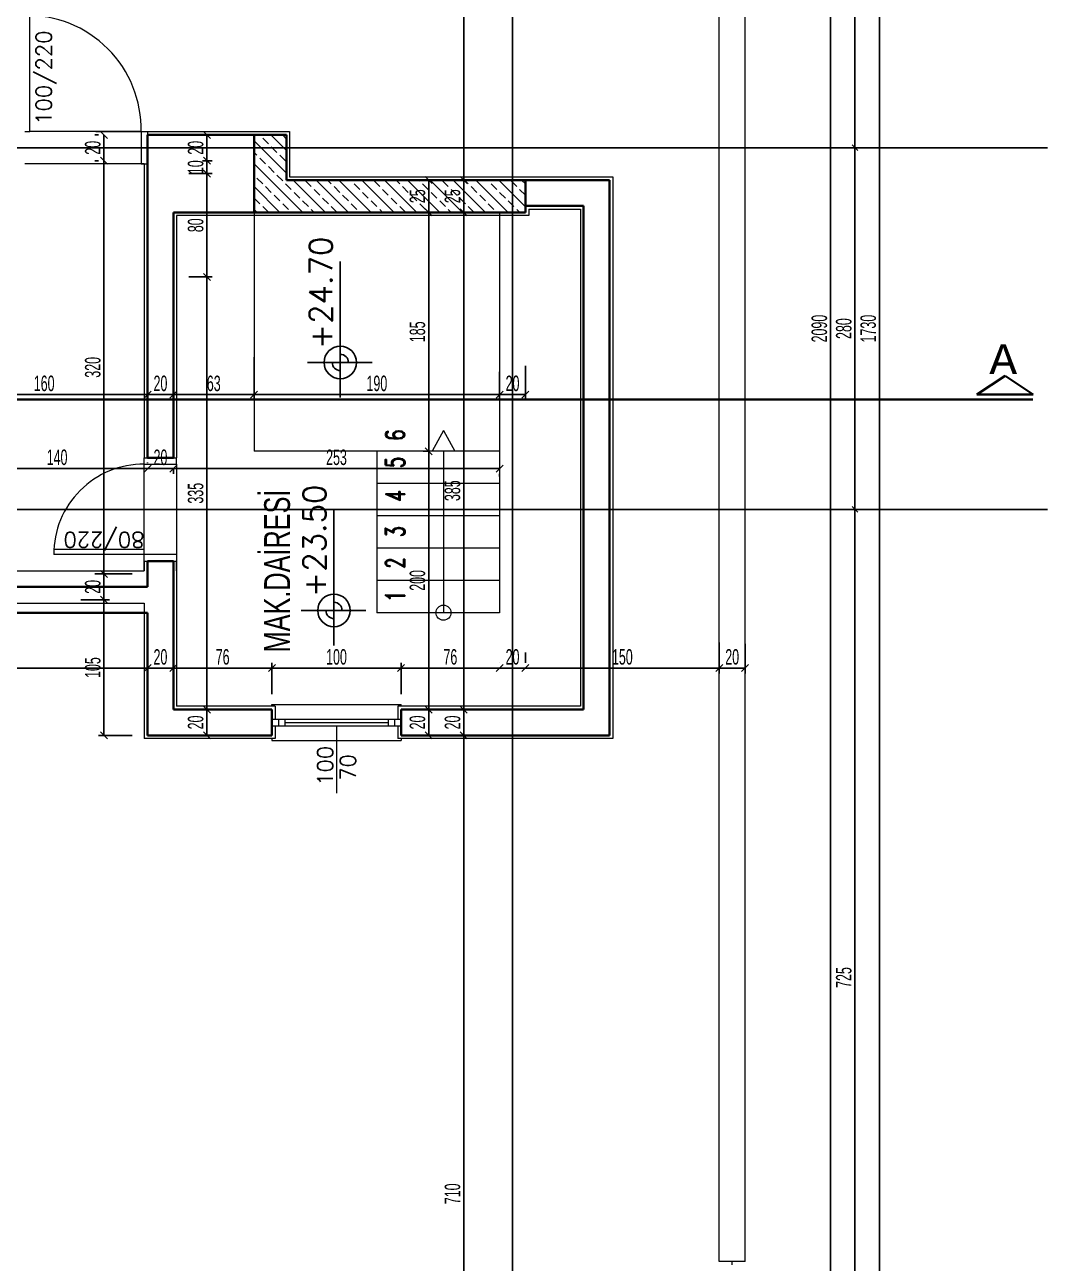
# Model space of a CAD drawing. Header units: inches. Extents: x -7543 to -822, y 102837 to 190349.
# Drawn here: x -829.3651 to -829.2079, y 102836.8407 to 102837.0325 of the extents above; entities that cross this region are included whole.
import ezdxf
from ezdxf.enums import TextEntityAlignment as Align

# ---------------------------------------------------------------- set-up
doc = ezdxf.new("R2010")
doc.units = ezdxf.units.IN
doc.header["$MEASUREMENT"] = 0
doc.linetypes.add('DASHDOTX2', pattern=[2, 1, -0.5, 0, -0.5])
doc.linetypes.add('DASHED', pattern=[19.049999999999997, 12.7, -6.35])
doc.layers.get('0').update_dxf_attribs({"lineweight": 25})
for name, color, linetype, lineweight in [('AKS', 1, 'Continuous', 25), ('ICOL', 55, 'Continuous', 25), ('KESİT', 7, 'Continuous', 40), ('KOLON', 2, 'Continuous', 40), ('SIVA', 150, 'Continuous', 15), ('TARAMA', 8, 'Continuous', 25), ('YAZI', 7, 'Continuous', 25)]:
    doc.layers.add(name, color=color, linetype=linetype, lineweight=lineweight)
for name, color, linetype, lineweight, true_color in [('BALKON', 7, 'Continuous', 20, 0xffaaa9), ('DUVAR', 7, 'Continuous', 35, 0xfc4642), ('KAPI', 7, 'Continuous', 18, 0xffb360), ('MERDİVEN', 7, 'Continuous', 20, 0x16c244), ('PENCERE', 7, 'Continuous', 18, 0xffb360)]:
    doc.layers.add(name, color=color, linetype=linetype, lineweight=lineweight, true_color=true_color)
doc.styles.add('arıal', font='arial.ttf', dxfattribs={"width": 0.7})
doc.styles.add('ISIM', font='monos.ttf', dxfattribs={"width": 1.1, "height": 200})
doc.styles.add('OLCU', font='tromand.shx', dxfattribs={"width": 0.6, "height": 12})
doc.styles.add('st1', font='romandtw.shx', dxfattribs={"width": 0.7, "height": 40})
doc.styles.add('TXTX', font='TXTX')
doc.styles.add('ÖLÇÜ', font='simplex.shx')

# ---------------------------------------------------------------- blocks, each defined once
blk = doc.blocks.new('_Oblique')
at = {"color": 0, "linetype": 'ByBlock', "lineweight": -2}
blk.add_line((-0.5, -0.5), (0.5, 0.5), dxfattribs=at)
blk = doc.blocks.new('D')
at = {"layer": 'ICOL'}
for p, q in [((2.828427124746668, 2.828427124748032), (-2.82842712474303, -2.828427124744394)), ((0, 3.000000000002046), (0, -25))]:
    blk.add_line(p, q, dxfattribs=at)
blk = doc.blocks.new('E')
at = {"layer": 'ICOL'}
for p, q in [((0, -3.000000000002046), (0, 25)), ((-2.828427124746668, -2.828427124748032), (2.82842712474303, 2.828427124744394))]:
    blk.add_line(p, q, dxfattribs=at)

msp = doc.modelspace()

# ---------------------------------------------------------------- linework, layer by layer
at = {"layer": 'AKS', "linetype": 'DASHDOTX2', "ltscale": 10}
for p, q in [((-829.289579451199, 102836.7290806112), (-829.289579451199, 102837.2415365994)), ((-829.2067922052829, 102837.0134307916), (-829.5773960001532, 102837.0134307916)), ((-829.2067922052829, 102836.9574307916), (-829.5773960001532, 102836.9574307916))]:
    msp.add_line(p, q, dxfattribs=at)
at = {"layer": 'BALKON'}
for p, q in [((-829.2575794511989, 102837.0044307916), (-829.2575794511988, 102837.1299307916)), ((-829.2535794511989, 102837.0044307916), (-829.2535794511988, 102837.1299307916)), ((-829.257579451199, 102836.8409307916), (-829.2575794511989, 102837.0044307916)), ((-829.253579451199, 102836.8409307916), (-829.2535794511989, 102837.0044307916)), ((-829.253579451199, 102836.8409307916), (-829.257579451199, 102836.8409307916)), ((-829.255579451199, 102836.8404307916), (-829.255579451199, 102836.8409307916))]:
    msp.add_line(p, q, dxfattribs=at)
at = {"layer": 'DUVAR'}
for p, q in [((-829.3295794511989, 102837.0154307916), (-829.3460794511989, 102837.0154307916)), ((-829.3460794511989, 102836.9654307916), (-829.3460794511989, 102837.0154307916)), ((-829.2875794511989, 102837.0084307916), (-829.274579451199, 102837.0084307916)), ((-829.274579451199, 102837.0084307916), (-829.274579451199, 102836.9224307916)), ((-829.3295794511989, 102837.0034307916), (-829.342079451199, 102837.0034307916)), ((-829.342079451199, 102837.0034307916), (-829.342079451199, 102836.9654307916)), ((-829.2875794511989, 102837.0044307916), (-829.278579451199, 102837.0044307916)), ((-829.278579451199, 102837.0044307916), (-829.278579451199, 102836.9264307916)), ((-829.342079451199, 102836.9654307916), (-829.3460794511989, 102836.9654307916)), ((-829.3460794511989, 102836.9454307916), (-829.3460794511989, 102836.9494307916)), ((-829.342079451199, 102836.9494307916), (-829.3460794511989, 102836.9494307916)), ((-829.342079451199, 102836.9494307916), (-829.342079451199, 102836.9264307916)), ((-829.3720794511989, 102836.9454307916), (-829.3460794511989, 102836.9454307916)), ((-829.3780794511989, 102836.9414307916), (-829.3460794511989, 102836.9414307916)), ((-829.3460794511989, 102836.9414307916), (-829.3460794511989, 102836.9224307916)), ((-829.3268294511989, 102836.9264307916), (-829.342079451199, 102836.9264307916)), ((-829.3268294511989, 102836.9264307916), (-829.3268294511989, 102836.9224307916)), ((-829.278579451199, 102836.9264307916), (-829.306829451199, 102836.9264307916)), ((-829.306829451199, 102836.9264307916), (-829.306829451199, 102836.9224307916)), ((-829.3268294511989, 102836.9224307916), (-829.3460794511989, 102836.9224307916)), ((-829.274579451199, 102836.9224307916), (-829.306829451199, 102836.9224307916))]:
    msp.add_line(p, q, dxfattribs=at)
at = {"layer": 'ICOL'}
for p, q in [((-829.2403550699403, 102836.7765867916), (-829.2403550699403, 102837.1942747916)), ((-829.2971372807528, 102837.0084307916), (-829.2971372807528, 102837.1904307916)), ((-829.2365702294504, 102837.0135867916), (-829.2365702294504, 102837.1582747916)), ((-829.2327853889606, 102836.8125867916), (-829.2327853889606, 102837.1582747916)), ((-829.3528196870903, 102837.0154307916), (-829.3528196870903, 102837.0114307916)), ((-829.336896457556, 102837.0114307916), (-829.336896457556, 102837.0154307916)), ((-829.2365702294504, 102836.9575867916), (-829.2365702294504, 102837.0132747916)), ((-829.3528196870903, 102837.0114307916), (-829.3528196870903, 102836.9474307916)), ((-829.336896457556, 102837.0114307916), (-829.336896457556, 102837.0125107916)), ((-829.336896457556, 102837.0094307916), (-829.336896457556, 102837.0114307916)), ((-829.336896457556, 102837.0094307916), (-829.336896457556, 102837.0083507916)), ((-829.336896457556, 102836.9934307916), (-829.336896457556, 102837.0094307916)), ((-829.3025593410068, 102837.0084307916), (-829.3025593410068, 102837.0034307916)), ((-829.2971372807528, 102837.0034307916), (-829.2971372807528, 102837.0084307916)), ((-829.3025593410068, 102837.0034307916), (-829.3025593410068, 102836.9664307916)), ((-829.2971372807528, 102837.0034307916), (-829.2971372807528, 102836.9264307916)), ((-829.3162369482408, 102836.974754344), (-829.3162369482408, 102836.9958190487)), ((-829.336896457556, 102836.9264307916), (-829.336896457556, 102836.9934307916)), ((-829.3213308775734, 102836.9801796447), (-829.3113272611438, 102836.9801796447)), ((-829.3780794511989, 102836.9752023074), (-829.3460794511989, 102836.9752023074)), ((-829.3460794511989, 102836.9752023074), (-829.342079451199, 102836.9752023074)), ((-829.342079451199, 102836.9752023074), (-829.3295794511989, 102836.9752023074)), ((-829.3295794511989, 102836.9752023074), (-829.2915794511989, 102836.9752023074)), ((-829.2915794511989, 102836.9752023074), (-829.2875794511989, 102836.9752023074)), ((-829.3025593410068, 102836.9664307916), (-829.3025593410068, 102836.9264307916)), ((-829.3740794511989, 102836.9637546311), (-829.3460794511989, 102836.9637546311)), ((-829.3460794511989, 102836.9637546311), (-829.342079451199, 102836.9637546311)), ((-829.342079451199, 102836.9637546311), (-829.2915794511989, 102836.9637546311)), ((-829.3172176023942, 102836.9363524402), (-829.3172176023942, 102836.957417145)), ((-829.2365702294504, 102836.8125867916), (-829.2365702294504, 102836.9572747916)), ((-829.3528196870903, 102836.9474307916), (-829.3528196870903, 102836.9434307916)), ((-829.3528196870903, 102836.9434307916), (-829.3528196870903, 102836.9224307916)), ((-829.3223115317269, 102836.941777741), (-829.3123079152973, 102836.941777741)), ((-829.3460794511989, 102836.9328432102), (-829.4060794511989, 102836.9328432102)), ((-829.3460794511989, 102836.9328432102), (-829.342079451199, 102836.9328432102)), ((-829.342079451199, 102836.9328432102), (-829.3268294511989, 102836.9328432102)), ((-829.3268294511989, 102836.9328432102), (-829.306829451199, 102836.9328432102)), ((-829.306829451199, 102836.9328432102), (-829.2915794511989, 102836.9328432102)), ((-829.2915794511989, 102836.9328432102), (-829.2875794511989, 102836.9328432102)), ((-829.2875794511989, 102836.9328432102), (-829.2575794511989, 102836.9328432102)), ((-829.2575794511989, 102836.9328432102), (-829.2535794511989, 102836.9328432102)), ((-829.336896457556, 102836.9224307916), (-829.336896457556, 102836.9264307916)), ((-829.3025593410068, 102836.9264307916), (-829.3025593410068, 102836.9224307916)), ((-829.2971372807528, 102836.9264307916), (-829.2971372807528, 102836.9224307916)), ((-829.2971372807528, 102836.9224307916), (-829.2971372807528, 102836.7804307916))]:
    msp.add_line(p, q, dxfattribs=at)
at = {"layer": 'ICOL', "color": 53}
for p, q in [((-829.354229451199, 102837.0154307916), (-829.3536596870904, 102837.0154307916)), ((-829.3370758065809, 102837.0154307916), (-829.336056457556, 102837.0154307916)), ((-829.354229451199, 102837.0114307916), (-829.3536596870904, 102837.0114307916)), ((-829.354229451199, 102837.0114307916), (-829.3536596870904, 102837.0114307916)), ((-829.3375882846276, 102837.0114307916), (-829.336056457556, 102837.0114307916)), ((-829.3375882846276, 102837.0114307916), (-829.336056457556, 102837.0114307916)), ((-829.3396794511989, 102837.0094307916), (-829.336056457556, 102837.0094307916)), ((-829.3396794511989, 102837.0094307916), (-829.336056457556, 102837.0094307916)), ((-829.3038590209974, 102837.0084307916), (-829.3017193410069, 102837.0084307916)), ((-829.2985149026888, 102837.0084307916), (-829.2979772807529, 102837.0084307916)), ((-829.2985149026888, 102837.0084307916), (-829.2979772807529, 102837.0084307916)), ((-829.3038590209974, 102837.0034307916), (-829.3017193410069, 102837.0034307916)), ((-829.3038590209974, 102837.0034307916), (-829.3017193410069, 102837.0034307916)), ((-829.2955934699248, 102837.0034307916), (-829.2979772807529, 102837.0034307916)), ((-829.2955934699248, 102837.0034307916), (-829.2979772807529, 102837.0034307916)), ((-829.3396794511989, 102836.9934307916), (-829.336056457556, 102836.9934307916)), ((-829.3396794511989, 102836.9934307916), (-829.336056457556, 102836.9934307916)), ((-829.3295794511989, 102836.9810061544), (-829.3295794511989, 102836.9743623074)), ((-829.3295794511989, 102836.9810061544), (-829.3295794511989, 102836.9743623074)), ((-829.3460794511989, 102836.9782682504), (-829.3460794511989, 102836.9743623074)), ((-829.3460794511989, 102836.9782682504), (-829.3460794511989, 102836.9743623074)), ((-829.342079451199, 102836.9785692747), (-829.342079451199, 102836.9743623074)), ((-829.342079451199, 102836.9785692747), (-829.342079451199, 102836.9743623074)), ((-829.2915794511989, 102836.9787486844), (-829.2915794511989, 102836.9743623074)), ((-829.2875794511989, 102836.9796835558), (-829.2875794511989, 102836.9743623074)), ((-829.2915794511989, 102836.9745183074), (-829.2915794511989, 102836.9743623074)), ((-829.3024826193615, 102836.9664307916), (-829.3033993410069, 102836.9664307916)), ((-829.3024826193615, 102836.9664307916), (-829.3033993410069, 102836.9664307916)), ((-829.3460794511989, 102836.9646778108), (-829.3460794511989, 102836.964594631)), ((-829.3460794511989, 102836.9646778108), (-829.3460794511989, 102836.964594631)), ((-829.342079451199, 102836.9636660755), (-829.342079451199, 102836.9629146311)), ((-829.342079451199, 102836.9636660755), (-829.342079451199, 102836.9629146311)), ((-829.2915794511989, 102836.9625307916), (-829.2915794511989, 102836.9629146311)), ((-829.354229451199, 102836.9474307916), (-829.3536596870904, 102836.9474307916)), ((-829.348479451199, 102836.9474307916), (-829.3536596870904, 102836.9474307916)), ((-829.3564067239262, 102836.9434307916), (-829.3519796870903, 102836.9434307916)), ((-829.354229451199, 102836.9434307916), (-829.3536596870904, 102836.9434307916)), ((-829.3460794511989, 102836.9410307916), (-829.3460794511989, 102836.9320032102)), ((-829.2575794511989, 102836.9367991468), (-829.2575794511989, 102836.9320032102)), ((-829.2575794511989, 102836.9367991468), (-829.2575794511989, 102836.9320032102)), ((-829.2535794511989, 102836.9365917188), (-829.2535794511989, 102836.9320032102)), ((-829.2875794511989, 102836.9352432102), (-829.2875794511989, 102836.9336832102)), ((-829.2875794511989, 102836.9352432102), (-829.2875794511989, 102836.9336832102)), ((-829.3460794511989, 102836.9332235719), (-829.3460794511989, 102836.9336832102)), ((-829.342079451199, 102836.9332235719), (-829.342079451199, 102836.9336832102)), ((-829.342079451199, 102836.9332235719), (-829.342079451199, 102836.9336832102)), ((-829.3268294511989, 102836.9288307916), (-829.3268294511989, 102836.9336832102)), ((-829.3268294511989, 102836.9288307916), (-829.3268294511989, 102836.9336832102)), ((-829.306829451199, 102836.9288307916), (-829.306829451199, 102836.9336832102)), ((-829.306829451199, 102836.9288307916), (-829.306829451199, 102836.9336832102)), ((-829.2915794511989, 102836.9336854282), (-829.2915794511989, 102836.9336832102)), ((-829.2915794511989, 102836.9336854282), (-829.2915794511989, 102836.9336832102)), ((-829.3366382746608, 102836.9264307916), (-829.336056457556, 102836.9264307916)), ((-829.3366382746608, 102836.9264307916), (-829.336056457556, 102836.9264307916)), ((-829.2960474352554, 102836.9264307916), (-829.3033993410069, 102836.9264307916)), ((-829.2960474352554, 102836.9264307916), (-829.3033993410069, 102836.9264307916)), ((-829.2955934699248, 102836.9264307916), (-829.2979772807529, 102836.9264307916)), ((-829.2955934699248, 102836.9264307916), (-829.2979772807529, 102836.9264307916)), ((-829.348479451199, 102836.9224307916), (-829.3536596870904, 102836.9224307916)), ((-829.3366382746608, 102836.9224307916), (-829.336056457556, 102836.9224307916)), ((-829.2955455014713, 102836.9224307916), (-829.3033993410069, 102836.9224307916)), ((-829.294804451199, 102836.9224307916), (-829.2962972807529, 102836.9224307916)), ((-829.294804451199, 102836.9224307916), (-829.2962972807529, 102836.9224307916))]:
    msp.add_line(p, q, dxfattribs=at)
at = {"layer": 'ICOL'}
for centre in [(-829.3162369482408, 102836.9801796447), (-829.3172176023942, 102836.941777741)]:
    msp.add_circle(centre, 0.00252, dxfattribs=at)
for centre, radius, start, end in [((-829.3162369482408, 102836.9801796447), 0.001259999999999492, 359.9688793654296, 89.96887919600668), ((-829.3162369482408, 102836.9801796447), 0.001260000000006403, 180, 270), ((-829.3172176023942, 102836.941777741), 0.001259999999999492, 359.9688793654296, 89.96887919600668), ((-829.3172176023942, 102836.941777741), 0.001260000000006403, 180, 270)]:
    msp.add_arc(centre, radius, start, end, dxfattribs=at)
at = {"layer": 'KAPI'}
for p, q in [((-829.3642794511995, 102837.0159307916), (-829.3642794511995, 102837.0339307916)), ((-829.3650794511996, 102837.0159307916), (-829.3642794511995, 102837.0159307916)), ((-829.3470794511995, 102837.0159307916), (-829.3642794511995, 102837.0159307916)), ((-829.3470794511995, 102837.0159307916), (-829.3470794511995, 102837.0109307916)), ((-829.3470794511995, 102837.0159307916), (-829.3460794511996, 102837.0159307916)), ((-829.3460794511996, 102837.0159307916), (-829.3460794511996, 102837.0109307916)), ((-829.3470794511995, 102837.0109307916), (-829.3650794511996, 102837.0109307916)), ((-829.3470794511995, 102837.0109307916), (-829.3460794511997, 102837.0109307916)), ((-829.346579451199, 102836.9654307916), (-829.341579451199, 102836.9654307916)), ((-829.346579451199, 102836.9644307916), (-829.346579451199, 102836.9654307916)), ((-829.341579451199, 102836.9644307916), (-829.341579451199, 102836.9654307916)), ((-829.346579451199, 102836.9644307916), (-829.341579451199, 102836.9644307916)), ((-829.3465794511992, 102836.9512307916), (-829.3465794511992, 102836.9644307916)), ((-829.341579451199, 102836.9644307916), (-829.341579451199, 102836.9504307916)), ((-829.3465794511992, 102836.9512307916), (-829.3605794511993, 102836.9512307916)), ((-829.3605794511993, 102836.9512307916), (-829.3605794511993, 102836.9504307916)), ((-829.3465794511992, 102836.9504307916), (-829.3605794511993, 102836.9504307916)), ((-829.3465794511992, 102836.9504307916), (-829.3465794511992, 102836.9512307916)), ((-829.3415794511993, 102836.9504307916), (-829.3465794511992, 102836.9504307916)), ((-829.3465794511992, 102836.9494307916), (-829.3465794511992, 102836.9504307916)), ((-829.3415794511993, 102836.9504307916), (-829.3415794511993, 102836.9494307916)), ((-829.3465794511992, 102836.9494307916), (-829.3415794511993, 102836.9494307916)), ((-829.3268294511989, 102836.9272307916), (-829.306829451199, 102836.9272307916)), ((-829.3268294511989, 102836.9269307916), (-829.3268294511989, 102836.9272307916)), ((-829.306829451199, 102836.9269307916), (-829.306829451199, 102836.9272307916)), ((-829.3268294511989, 102836.9249307916), (-829.306829451199, 102836.9249307916)), ((-829.325829451199, 102836.9249307916), (-829.325829451199, 102836.9239307916)), ((-829.324829451199, 102836.9249307916), (-829.324829451199, 102836.9239307916)), ((-829.3088294511989, 102836.9249307916), (-829.3088294511989, 102836.9239307916)), ((-829.3078294511989, 102836.9249307916), (-829.3078294511989, 102836.9239307916)), ((-829.3268294511989, 102836.9239307916), (-829.306829451199, 102836.9239307916)), ((-829.324829451199, 102836.9244307916), (-829.3088294511989, 102836.9244307916)), ((-829.3268294511989, 102836.9219307916), (-829.3268294511989, 102836.9216307916)), ((-829.3268294511989, 102836.9216307916), (-829.306829451199, 102836.9216307916)), ((-829.306829451199, 102836.9219307916), (-829.306829451199, 102836.9216307916))]:
    msp.add_line(p, q, dxfattribs=at)
for centre, radius, start, end in [((-829.3646794511995, 102837.0163307916), 0.01760454486773231, 358.6980473996314, 91.30195267170863), ((-829.3466951902176, 102836.9505465306), 0.01388474337274908, 89.52239418844752, 180.4776060085526)]:
    msp.add_arc(centre, radius, start, end, dxfattribs=at)
at = {"layer": 'KESİT'}
for p, q in [((-829.2133501221126, 102836.9781083526), (-829.2176930316555, 102836.9752251313)), ((-829.2133501221126, 102836.9781083526), (-829.2090072125698, 102836.9752251313)), ((-829.2090072125698, 102836.9752251313), (-829.2176930316555, 102836.9752251313))]:
    msp.add_line(p, q, dxfattribs=at)
at = {"layer": 'KESİT', "linetype": 'DASHED'}
msp.add_line((-829.209061641716, 102836.9744292097), (-829.4565470337125, 102836.9744292097), dxfattribs=at)
at = {"layer": 'KOLON'}
for p, q in [((-829.3295794511989, 102837.0084307916), (-829.3295794511989, 102837.0154307916)), ((-829.3295794511989, 102837.0154307916), (-829.3245794511989, 102837.0154307916)), ((-829.3245794511989, 102837.0154307916), (-829.3245794511989, 102837.0084307916)), ((-829.3295794511989, 102837.0044307916), (-829.3295794511989, 102837.0084307916)), ((-829.3245794511989, 102837.0084307916), (-829.2875794511989, 102837.0084307916)), ((-829.2875794511989, 102837.0084307916), (-829.2875794511989, 102837.0034307916)), ((-829.3295794511989, 102837.0034307916), (-829.3295794511989, 102837.0044307916)), ((-829.2875794511989, 102837.0034307916), (-829.3295794511989, 102837.0034307916))]:
    msp.add_line(p, q, dxfattribs=at)
at = {"layer": 'MERDİVEN'}
for p, q in [((-829.3295794511989, 102837.0034307916), (-829.3295794511989, 102836.9664307916)), ((-829.2915794511989, 102837.0034307916), (-829.2915794511989, 102836.9414307916)), ((-829.300271134548, 102836.9696279099), (-829.3020176897862, 102836.9664307916)), ((-829.300271134548, 102836.9696279099), (-829.2985245793099, 102836.9664307916)), ((-829.300271134548, 102836.9696279099), (-829.2985245793099, 102836.9664307916)), ((-829.2915794511989, 102836.9664307916), (-829.3295794511989, 102836.9664307916)), ((-829.3105794511989, 102836.9664307916), (-829.3105794511989, 102836.9414307916)), ((-829.300271134548, 102836.9664307916), (-829.300271134548, 102836.9414307916)), ((-829.2915794511989, 102836.9614307916), (-829.3105794511989, 102836.9614307916)), ((-829.2915794511989, 102836.9564307916), (-829.3105794511989, 102836.9564307916)), ((-829.2915794511989, 102836.9514307916), (-829.3105794511989, 102836.9514307916)), ((-829.2915794511989, 102836.9464307916), (-829.3105794511989, 102836.9464307916)), ((-829.2915794511989, 102836.9414307916), (-829.3105794511989, 102836.9414307916))]:
    msp.add_line(p, q, dxfattribs=at)
msp.add_circle((-829.300271134548, 102836.9414307916), 0.001165443092770874, dxfattribs=at)
at = {"layer": 'PENCERE'}
msp.add_line((-829.3168294511989, 102836.9239307916), (-829.3168294511989, 102836.9134966633), dxfattribs=at)
at = {"layer": 'SIVA'}
for p, q in [((-829.3540794511989, 102837.0159307916), (-829.3240794511989, 102837.0159307916)), ((-829.3300794511989, 102837.0159307916), (-829.3240794511989, 102837.0159307916)), ((-829.3240794511989, 102837.0159307916), (-829.3240794511989, 102837.0089307916)), ((-829.346579451199, 102837.0109307916), (-829.3540794511989, 102837.0109307916)), ((-829.346579451199, 102837.0109307916), (-829.346579451199, 102836.9654307916)), ((-829.3240794511989, 102837.0089307916), (-829.274079451199, 102837.0089307916)), ((-829.274079451199, 102837.0089307916), (-829.274079451199, 102836.9219307916)), ((-829.2870794511989, 102837.0039307916), (-829.2870794511989, 102837.0029307916)), ((-829.2870794511989, 102837.0039307916), (-829.2790794511989, 102837.0039307916)), ((-829.2790794511989, 102837.0039307916), (-829.2790794511989, 102836.9269307916)), ((-829.3300794511989, 102837.0029307916), (-829.341579451199, 102837.0029307916)), ((-829.341579451199, 102837.0029307916), (-829.341579451199, 102836.9654307916)), ((-829.2870794511989, 102837.0029307916), (-829.3300794511989, 102837.0029307916)), ((-829.3735794511989, 102836.9479307916), (-829.346579451199, 102836.9479307916)), ((-829.346579451199, 102836.9494307916), (-829.346579451199, 102836.9479307916)), ((-829.346579451199, 102836.9479307916), (-829.346579451199, 102836.9494307916)), ((-829.341579451199, 102836.9494307916), (-829.341579451199, 102836.9269307916)), ((-829.341579451199, 102836.9479307916), (-829.341579451199, 102836.9494307916)), ((-829.4066794511989, 102836.9429307916), (-829.346579451199, 102836.9429307916)), ((-829.346579451199, 102836.9429307916), (-829.346579451199, 102836.9219307916)), ((-829.326329451199, 102836.9269307916), (-829.341579451199, 102836.9269307916)), ((-829.326329451199, 102836.9269307916), (-829.326329451199, 102836.9249307916)), ((-829.2790794511989, 102836.9269307916), (-829.3073294511989, 102836.9269307916)), ((-829.3073294511989, 102836.9269307916), (-829.3073294511989, 102836.9249307916)), ((-829.326329451199, 102836.9239307916), (-829.326329451199, 102836.9219307916)), ((-829.3073294511989, 102836.9239307916), (-829.3073294511989, 102836.9219307916)), ((-829.326329451199, 102836.9219307916), (-829.346579451199, 102836.9219307916)), ((-829.274079451199, 102836.9219307916), (-829.3073294511989, 102836.9219307916))]:
    msp.add_line(p, q, dxfattribs=at)
at = {"layer": 'TARAMA'}
for p, q in [((-829.328695962258, 102837.0153714183), (-829.3287553355724, 102837.0154307916)), ((-829.3273701370433, 102837.0140455931), (-829.3282540205198, 102837.0149294765)), ((-829.3245794511989, 102837.0130226742), (-829.3269875686165, 102837.0154307916)), ((-829.3245794511989, 102837.0147904411), (-829.3251604283522, 102837.0153714183)), ((-829.3245794511989, 102837.0094871403), (-829.3295794511989, 102837.0144871403)), ((-829.3260443118286, 102837.0127197678), (-829.3269281953051, 102837.0136036513)), ((-829.3291379039963, 102837.0122778261), (-829.3295794511989, 102837.0127193733)), ((-829.3220586364287, 102837.0034307916), (-829.3295794511989, 102837.0109516064)), ((-829.3278120787816, 102837.0109520009), (-829.328695962258, 102837.0118358844)), ((-829.324718486614, 102837.0113939426), (-829.3256023700905, 102837.0122778261)), ((-829.3264862535668, 102837.0096261757), (-829.3273701370433, 102837.0105100591)), ((-829.3251604283521, 102837.0083003505), (-829.3260443118286, 102837.0091842339)), ((-829.3255941703346, 102837.0034307916), (-829.3295794511989, 102837.0074160724)), ((-829.3282540205198, 102837.0078584087), (-829.3291379039963, 102837.0087422922)), ((-829.3269281953051, 102837.0065325835), (-829.3278120787816, 102837.007416467)), ((-829.3238346031375, 102837.0069745252), (-829.324718486614, 102837.0078584087)), ((-829.3185231025227, 102837.0034307916), (-829.3235231025227, 102837.0084307916)), ((-829.3207410109698, 102837.007416467), (-829.3216248944462, 102837.0083003505)), ((-829.3149875686167, 102837.0034307916), (-829.3199875686167, 102837.0084307916)), ((-829.317647418802, 102837.0078584087), (-829.3182198016668, 102837.0084307916)), ((-829.3163215935873, 102837.0065325835), (-829.3172054770638, 102837.007416467)), ((-829.3114520347108, 102837.0034307916), (-829.3164520347109, 102837.0084307916)), ((-829.3145538266343, 102837.0083003505), (-829.3146842677609, 102837.0084307916)), ((-829.3132280014196, 102837.0069745252), (-829.3141118848961, 102837.0078584087)), ((-829.3079165008049, 102837.0034307916), (-829.3129165008049, 102837.0084307916)), ((-829.310134409252, 102837.007416467), (-829.3110182927285, 102837.0083003505)), ((-829.304380966899, 102837.0034307916), (-829.309380966899, 102837.0084307916)), ((-829.3070408170843, 102837.0078584087), (-829.307613199949, 102837.0084307916)), ((-829.3057149918695, 102837.0065325835), (-829.306598875346, 102837.007416467)), ((-829.300845432993, 102837.0034307916), (-829.305845432993, 102837.0084307916)), ((-829.3039472249166, 102837.0083003505), (-829.304077666043, 102837.0084307916)), ((-829.3026213997018, 102837.0069745252), (-829.3035052831783, 102837.0078584087)), ((-829.2973098990872, 102837.0034307916), (-829.3023098990872, 102837.0084307916)), ((-829.2995278075341, 102837.007416467), (-829.3004116910106, 102837.0083003505)), ((-829.2937743651812, 102837.0034307916), (-829.2987743651812, 102837.0084307916)), ((-829.2964342153664, 102837.0078584087), (-829.2970065982312, 102837.0084307916)), ((-829.2951083901518, 102837.0065325835), (-829.2959922736283, 102837.007416467)), ((-829.2902388312752, 102837.0034307916), (-829.2952388312752, 102837.0084307916)), ((-829.2933406231988, 102837.0083003505), (-829.2934710643252, 102837.0084307916)), ((-829.292014797984, 102837.0069745252), (-829.2928986814605, 102837.0078584087)), ((-829.2875794511989, 102837.0043069454), (-829.2917032973694, 102837.0084307916)), ((-829.2889212058163, 102837.007416467), (-829.2898050892928, 102837.0083003505)), ((-829.2875794511989, 102837.0078424793), (-829.2881677634634, 102837.0084307916)), ((-829.328695962258, 102837.0047648165), (-829.3295794511989, 102837.0056483055)), ((-829.3256023700905, 102837.0052067583), (-829.3264862535668, 102837.0060906418)), ((-829.3225087779227, 102837.0056487), (-829.3233926613992, 102837.0065325835)), ((-829.321182952708, 102837.0043228748), (-829.3220668361845, 102837.0052067583)), ((-829.319415185755, 102837.0060906418), (-829.3202990692315, 102837.0069745252)), ((-829.3180893605403, 102837.0047648165), (-829.3189732440168, 102837.0056487)), ((-829.3149957683726, 102837.0052067583), (-829.3158796518491, 102837.0060906418)), ((-829.311902176205, 102837.0056487), (-829.3127860596815, 102837.0065325835)), ((-829.3105763509902, 102837.0043228748), (-829.3114602344667, 102837.0052067583)), ((-829.3088085840373, 102837.0060906418), (-829.3096924675137, 102837.0069745252)), ((-829.3074827588225, 102837.0047648165), (-829.308366642299, 102837.0056487)), ((-829.3043891666548, 102837.0052067583), (-829.3052730501313, 102837.0060906418)), ((-829.3012955744871, 102837.0056487), (-829.3021794579636, 102837.0065325835)), ((-829.2999697492723, 102837.0043228748), (-829.3008536327488, 102837.0052067583)), ((-829.2982019823194, 102837.0060906418), (-829.2990858657959, 102837.0069745252)), ((-829.2968761571046, 102837.0047648165), (-829.2977600405811, 102837.0056487)), ((-829.293782564937, 102837.0052067583), (-829.2946664484135, 102837.0060906418)), ((-829.2906889727693, 102837.0056487), (-829.2915728562458, 102837.0065325835)), ((-829.2893631475546, 102837.0043228748), (-829.2902470310311, 102837.0052067583)), ((-829.2875953806016, 102837.0060906418), (-829.2884792640781, 102837.0069745252)), ((-829.3291297042405, 102837.0034307916), (-829.3295794511989, 102837.0038805385)), ((-829.3273701370433, 102837.0034389913), (-829.3282540205198, 102837.0043228748)), ((-829.3242765448757, 102837.0038809331), (-829.3251604283522, 102837.0047648165)), ((-829.3238264033846, 102837.0034307916), (-829.3238346031375, 102837.0034389913)), ((-829.3202908694786, 102837.0034307916), (-829.3207410109698, 102837.0038809331)), ((-829.3167635353255, 102837.0034389913), (-829.317647418802, 102837.0043228748)), ((-829.313669943158, 102837.0038809331), (-829.3145538266343, 102837.0047648165)), ((-829.3132198016667, 102837.0034307916), (-829.3132280014197, 102837.0034389913)), ((-829.3096842677609, 102837.0034307916), (-829.310134409252, 102837.0038809331)), ((-829.3061569336078, 102837.0034389913), (-829.3070408170843, 102837.0043228748)), ((-829.3030633414401, 102837.0038809331), (-829.3039472249166, 102837.0047648165)), ((-829.302613199949, 102837.0034307916), (-829.3026213997018, 102837.0034389913)), ((-829.2990776660431, 102837.0034307916), (-829.2995278075341, 102837.0038809331)), ((-829.29555033189, 102837.0034389913), (-829.2964342153665, 102837.0043228748)), ((-829.2924567397223, 102837.0038809331), (-829.2933406231988, 102837.0047648165)), ((-829.2920065982312, 102837.0034307916), (-829.292014797984, 102837.0034389913)), ((-829.2884710643252, 102837.0034307916), (-829.2889212058163, 102837.0038809331))]:
    msp.add_line(p, q, dxfattribs=at)

# ---------------------------------------------------------------- block references
at = {"layer": 'ICOL'}
for name, p, xscale, yscale, zscale, rotation in [('_Oblique', (-829.3528196870903, 102837.0154307916), 0.001080000001820736, 0.001080000001820736, 0.001080000001820736, 90), ('_Oblique', (-829.336896457556, 102837.0154307916), 0.001080000001820736, 0.001080000001820736, 0.001080000001820736, 90), ('D', (-829.2365702294504, 102837.0134307916), 0.000155999994603917, 0.000155999994603917, 0.000155999994603917, 270), ('E', (-829.2365702294504, 102837.0134307916), 0.000155999994603917, 0.000155999994603917, 0.000155999994603917, 90), ('_Oblique', (-829.3528196870903, 102837.0114307916), 0.001080000001820736, 0.001080000001820736, 0.001080000001820736, 90), ('_Oblique', (-829.3528196870903, 102837.0114307916), 0.001080000001820736, 0.001080000001820736, 0.001080000001820736, 270), ('_Oblique', (-829.336896457556, 102837.0114307916), 0.001080000001820736, 0.001080000001820736, 0.001080000001820736, 270), ('_Oblique', (-829.336896457556, 102837.0114307916), 0.001080000001820736, 0.001080000001820736, 0.001080000001820736, 270), ('_Oblique', (-829.336896457556, 102837.0094307916), 0.001080000001820736, 0.001080000001820736, 0.001080000001820736, 90), ('_Oblique', (-829.336896457556, 102837.0094307916), 0.001080000001820736, 0.001080000001820736, 0.001080000001820736, 90), ('_Oblique', (-829.3025593410068, 102837.0084307916), 0.001080000001820736, 0.001080000001820736, 0.001080000001820736, 90), ('_Oblique', (-829.2971372807528, 102837.0084307916), 0.001080000001820736, 0.001080000001820736, 0.001080000001820736, 270), ('_Oblique', (-829.2971372807528, 102837.0084307916), 0.001080000001820736, 0.001080000001820736, 0.001080000001820736, 90), ('_Oblique', (-829.3025593410068, 102837.0034307916), 0.001080000001820736, 0.001080000001820736, 0.001080000001820736, 90), ('_Oblique', (-829.3025593410068, 102837.0034307916), 0.001080000001820736, 0.001080000001820736, 0.001080000001820736, 270), ('_Oblique', (-829.2971372807528, 102837.0034307916), 0.001080000001820736, 0.001080000001820736, 0.001080000001820736, 270), ('_Oblique', (-829.2971372807528, 102837.0034307916), 0.001080000001820736, 0.001080000001820736, 0.001080000001820736, 90), ('_Oblique', (-829.336896457556, 102836.9934307916), 0.001080000001820736, 0.001080000001820736, 0.001080000001820736, 270), ('_Oblique', (-829.336896457556, 102836.9934307916), 0.001080000001820736, 0.001080000001820736, 0.001080000001820736, 90), ('_Oblique', (-829.3460794511989, 102836.9752023074), 0.001080000000001746, 0.001080000000001746, 0.001080000000001746, 180), ('_Oblique', (-829.342079451199, 102836.9752023074), 0.001080000000001746, 0.001080000000001746, 0.001080000000001746, 180), ('_Oblique', (-829.3295794511989, 102836.9752023074), 0.001080000000001746, 0.001080000000001746, 0.001080000000001746, 180), ('_Oblique', (-829.2915794511989, 102836.9752023074), 0.001080000000001746, 0.001080000000001746, 0.001080000000001746, 180), ('_Oblique', (-829.3025593410068, 102836.9664307916), 0.001080000001820736, 0.001080000001820736, 0.001080000001820736, 90), ('_Oblique', (-829.3025593410068, 102836.9664307916), 0.001080000001820736, 0.001080000001820736, 0.001080000001820736, 270), ('_Oblique', (-829.3460794511989, 102836.9637546311), 0.001080000000001746, 0.001080000000001746, 0.001080000000001746, 180), ('_Oblique', (-829.342079451199, 102836.9637546311), 0.001080000000001746, 0.001080000000001746, 0.001080000000001746, 180), ('D', (-829.2365702294504, 102836.9574307916), 0.000155999994603917, 0.000155999994603917, 0.000155999994603917, 270), ('E', (-829.2365702294504, 102836.9574307916), 0.000155999994603917, 0.000155999994603917, 0.000155999994603917, 90), ('_Oblique', (-829.3528196870903, 102836.9474307916), 0.001080000001820736, 0.001080000001820736, 0.001080000001820736, 90), ('_Oblique', (-829.3528196870903, 102836.9474307916), 0.001080000001820736, 0.001080000001820736, 0.001080000001820736, 270), ('_Oblique', (-829.3528196870903, 102836.9434307916), 0.001080000001820736, 0.001080000001820736, 0.001080000001820736, 270), ('_Oblique', (-829.3528196870903, 102836.9434307916), 0.001080000001820736, 0.001080000001820736, 0.001080000001820736, 90), ('_Oblique', (-829.3460794511989, 102836.9328432102), 0.001080000000001746, 0.001080000000001746, 0.001080000000001746, 180), ('_Oblique', (-829.342079451199, 102836.9328432102), 0.001080000000001746, 0.001080000000001746, 0.001080000000001746, 180), ('_Oblique', (-829.3268294511989, 102836.9328432102), 0.001080000000001746, 0.001080000000001746, 0.001080000000001746, 180), ('_Oblique', (-829.306829451199, 102836.9328432102), 0.001080000000001746, 0.001080000000001746, 0.001080000000001746, 180), ('_Oblique', (-829.2915794511989, 102836.9328432102), 0.001080000000001746, 0.001080000000001746, 0.001080000000001746, 180), ('_Oblique', (-829.2875794511989, 102836.9328432102), 0.001080000000001746, 0.001080000000001746, 0.001080000000001746, 180), ('_Oblique', (-829.2575794511989, 102836.9328432102), 0.001080000000001746, 0.001080000000001746, 0.001080000000001746, 180), ('_Oblique', (-829.336896457556, 102836.9264307916), 0.001080000001820736, 0.001080000001820736, 0.001080000001820736, 270), ('_Oblique', (-829.336896457556, 102836.9264307916), 0.001080000001820736, 0.001080000001820736, 0.001080000001820736, 90), ('_Oblique', (-829.3025593410068, 102836.9264307916), 0.001080000001820736, 0.001080000001820736, 0.001080000001820736, 90), ('_Oblique', (-829.3025593410068, 102836.9264307916), 0.001080000001820736, 0.001080000001820736, 0.001080000001820736, 270), ('_Oblique', (-829.2971372807528, 102836.9264307916), 0.001080000001820736, 0.001080000001820736, 0.001080000001820736, 90), ('_Oblique', (-829.2971372807528, 102836.9264307916), 0.001080000001820736, 0.001080000001820736, 0.001080000001820736, 270), ('_Oblique', (-829.3528196870903, 102836.9224307916), 0.001080000001820736, 0.001080000001820736, 0.001080000001820736, 270), ('_Oblique', (-829.336896457556, 102836.9224307916), 0.001080000001820736, 0.001080000001820736, 0.001080000001820736, 270), ('_Oblique', (-829.3025593410068, 102836.9224307916), 0.001080000001820736, 0.001080000001820736, 0.001080000001820736, 270), ('_Oblique', (-829.2971372807528, 102836.9224307916), 0.001080000001820736, 0.001080000001820736, 0.001080000001820736, 90), ('_Oblique', (-829.2971372807528, 102836.9224307916), 0.001080000001820736, 0.001080000001820736, 0.001080000001820736, 270)]:
    msp.add_blockref(name, p, dxfattribs=dict(at, xscale=xscale, yscale=yscale, zscale=zscale, rotation=rotation))
at = {"layer": 'ICOL', "xscale": 0.001080000000001746, "yscale": 0.001080000000001746, "zscale": 0.001080000000001746}
for p in [(-829.3460794511989, 102836.9752023074), (-829.342079451199, 102836.9752023074), (-829.3295794511989, 102836.9752023074), (-829.2915794511989, 102836.9752023074), (-829.2875794511989, 102836.9752023074), (-829.3460794511989, 102836.9637546311), (-829.342079451199, 102836.9637546311), (-829.2915794511989, 102836.9637546311), (-829.3460794511989, 102836.9328432102), (-829.342079451199, 102836.9328432102), (-829.3268294511989, 102836.9328432102), (-829.306829451199, 102836.9328432102), (-829.2915794511989, 102836.9328432102), (-829.2875794511989, 102836.9328432102), (-829.2575794511989, 102836.9328432102), (-829.2535794511989, 102836.9328432102)]:
    msp.add_blockref('_Oblique', p, dxfattribs=at)

# ---------------------------------------------------------------- texts
at = {"layer": 'AKS', "style": 'ISIM', "width": 1.1}
msp.add_text('A', height=0.004620000000000001, dxfattribs=at).set_placement((-829.2157807238875, 102836.978374413))
at = {"layer": 'ICOL', "char_height": 0.0024, "attachment_point": 5, "rotation": 90, "style": 'OLCU'}
for s, insert in [('\\A1;20', (-829.3545476870904, 102837.0134307916)), ('\\A1;20', (-829.338624457556, 102837.0134307916)), ('\\A1;10', (-829.338624457556, 102837.0104307916)), ('\\A1;25', (-829.3042873410069, 102837.0059307916)), ('\\A1;25', (-829.2988652807528, 102837.0059307916)), ('\\A1;80', (-829.338624457556, 102837.0014307916)), ('\\A1;185', (-829.3042873410069, 102836.9849307916)), ('\\A1;2090', (-829.2420830699402, 102836.9854307916)), ('\\A1;280', (-829.2382982294505, 102836.9854307916)), ('\\A1;1730', (-829.2345133889606, 102836.9854307916)), ('\\A1;320', (-829.3545476870904, 102836.9794307916)), ('\\A1;335', (-829.338624457556, 102836.9599307916)), ('\\A1;385', (-829.2988652807528, 102836.960326136)), ('\\A1;200', (-829.3042873410069, 102836.9464307916)), ('\\A1;20', (-829.3545476870904, 102836.9454307916)), ('\\A1;105', (-829.3545476870904, 102836.9329307916)), ('\\A1;20', (-829.338624457556, 102836.9244307916)), ('\\A1;20', (-829.3042873410069, 102836.9244307916)), ('\\A1;20', (-829.2988652807528, 102836.9244307916)), ('\\A1;725', (-829.2382982294505, 102836.8849307916)), ('\\A1;710', (-829.2988652807528, 102836.8514307916))]:
    msp.add_mtext(s, dxfattribs=dict(at, insert=insert))
at = {"layer": 'ICOL', "char_height": 0.0024, "attachment_point": 5, "style": 'OLCU'}
for s, insert in [('\\A1;160', (-829.362079451199, 102836.9769303074)), ('\\A1;20', (-829.3440794511989, 102836.9769303074)), ('\\A1;63', (-829.335829451199, 102836.9769303074)), ('\\A1;190', (-829.3105794511989, 102836.9769303074)), ('\\A1;20', (-829.289579451199, 102836.9769303074)), ('\\A1;140', (-829.360079451199, 102836.9654826311)), ('\\A1;20', (-829.3440794511989, 102836.9654826311)), ('\\A1;253', (-829.3168294511989, 102836.9654826311)), ('\\A1;20', (-829.3440794511989, 102836.9345712102)), ('\\A1;76', (-829.3344544511989, 102836.9345712102)), ('\\A1;100', (-829.3168294511989, 102836.9345712102)), ('\\A1;76', (-829.2992044511989, 102836.9345712102)), ('\\A1;20', (-829.289579451199, 102836.9345712102)), ('\\A1;150', (-829.2725794511989, 102836.9345712102)), ('\\A1;20', (-829.2555794511989, 102836.9345712102))]:
    msp.add_mtext(s, dxfattribs=dict(at, insert=insert))
at = {"layer": 'ICOL', "style": 'ÖLÇÜ'}
for tag, p in [('+24.70', (-829.3175012740599, 102836.9909621972)), ('+23.50', (-829.3184819282134, 102836.9525602935))]:
    msp.add_attdef(tag, text='%%p0.00', height=0.003500000000000001, rotation=90, dxfattribs=at).set_placement(p, align=Align.CENTER)
at = {"layer": 'KAPI', "style": 'TXTX'}
for s, rotation, p in [('100/220', 90, (-829.36094417666, 102837.016989358)), ('80/220', 180, (-829.3465459476461, 102836.9539056347))]:
    msp.add_text(s, height=0.0024, rotation=rotation, dxfattribs=at).set_placement(p)
at = {"layer": 'MERDİVEN', "style": 'st1', "width": 0.7}
for s, p in [('6', (-829.3062457849742, 102836.968026776)), ('5', (-829.3062457849742, 102836.9638133097)), ('4', (-829.3062457849742, 102836.9586029073)), ('3', (-829.3062457849742, 102836.9530950699)), ('2', (-829.3062457849742, 102836.9482060069)), ('1', (-829.3062457849742, 102836.9431564702))]:
    msp.add_text(s, height=0.002999999999999999, rotation=90, dxfattribs=at).set_placement(p)
at = {"layer": 'PENCERE', "style": 'TXTX'}
for s, p in [('100', (-829.3173733879125, 102836.9146217637)), ('70', (-829.3138568411442, 102836.915420714))]:
    msp.add_text(s, height=0.0024, rotation=90, dxfattribs=at).set_placement(p)
at = {"layer": 'YAZI', "style": 'arıal', "width": 0.7}
msp.add_text('MAK.DAİRESİ', height=0.004, rotation=90, dxfattribs=at).set_placement((-829.3240264841379, 102836.9352894483))

doc.saveas('drawing.dxf')
